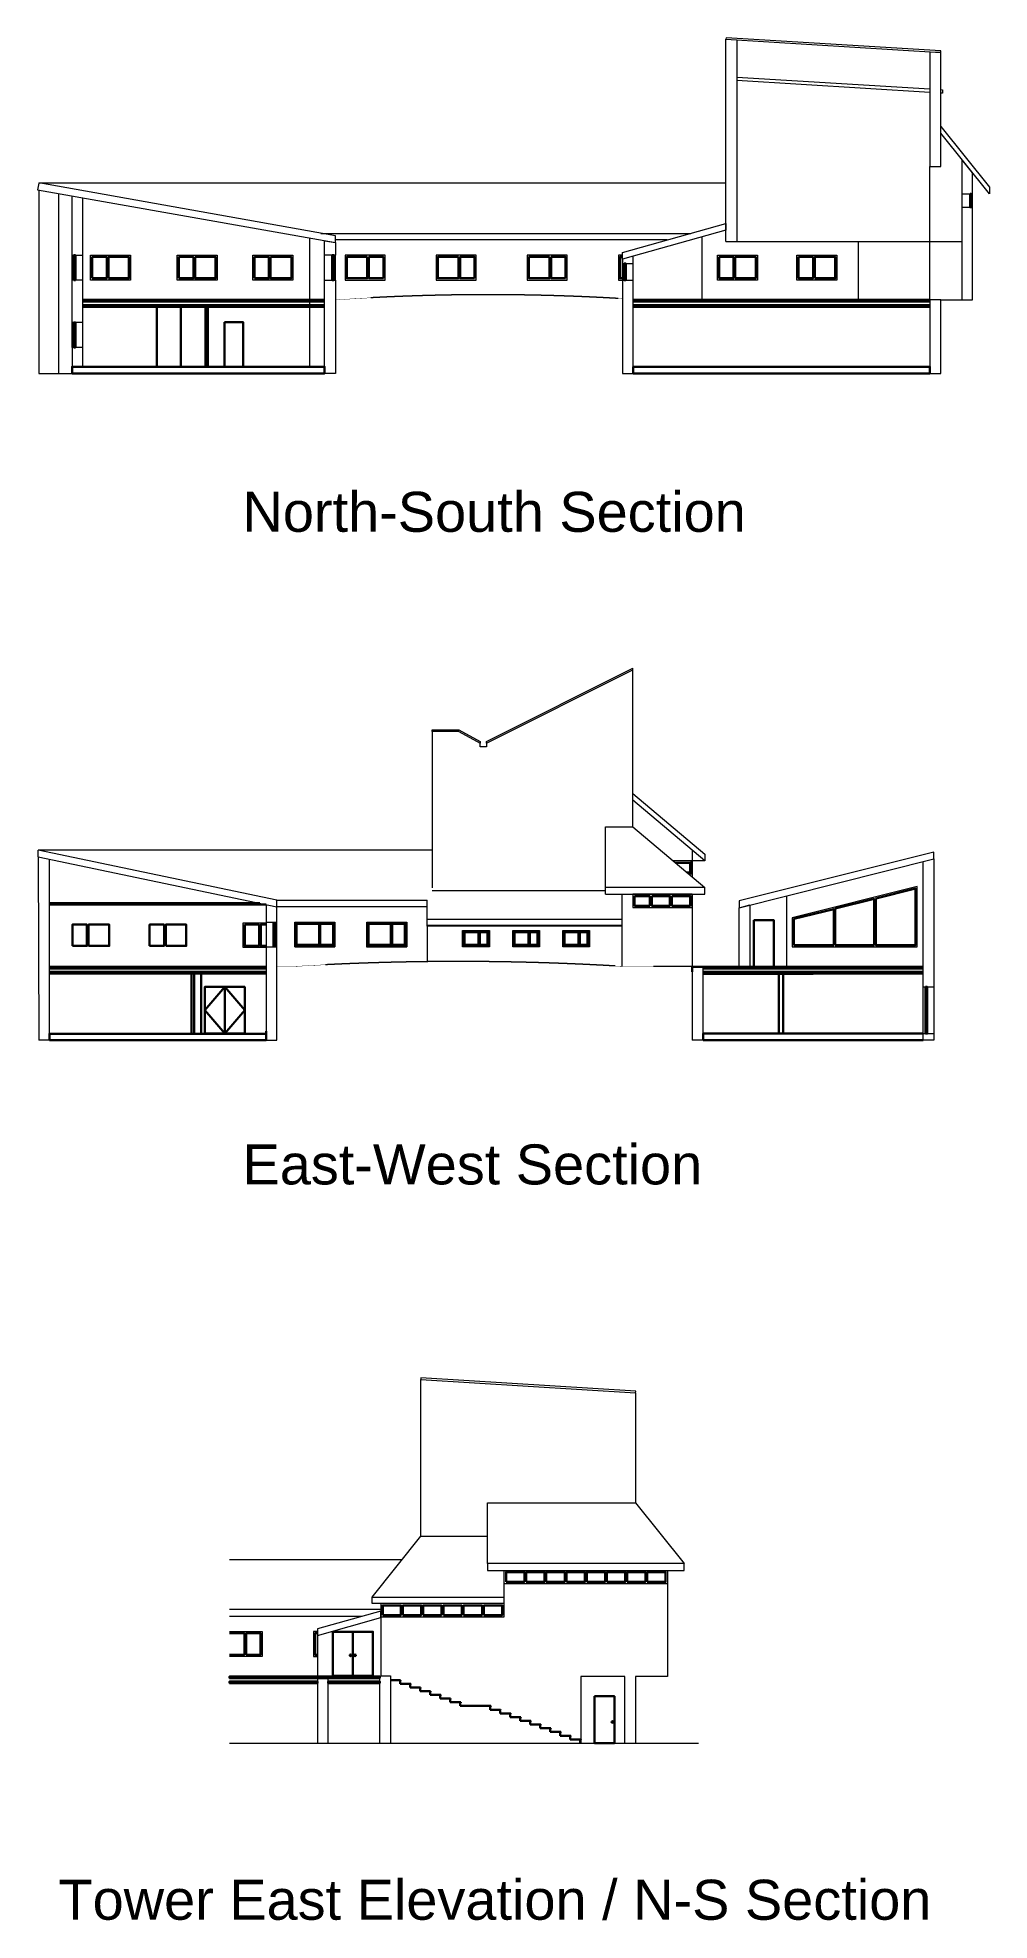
# Model space of a CAD drawing. Header units: inches. Extents: x -3913 to -2200, y -2609 to 778.
import ezdxf

# ---------------------------------------------------------------- set-up
doc = ezdxf.new("R2010")
doc.units = ezdxf.units.IN
doc.header["$MEASUREMENT"] = 0
doc.linetypes.add('Dash 1_16_', pattern=[0.125, 0.0625, -0.0625])
for name, color, linetype, lineweight in [('A-CLNG', 13, 'Continuous', 30), ('A-DOOR', 31, 'Continuous', 30), ('A-FLOR', 140, 'Continuous', 30), ('A-GLAZ', 151, 'Continuous', 30), ('A-ROOF', 132, 'Continuous', 13), ('A-ROOF-OTLN', 132, 'Continuous', 9), ('A-WALL', 113, 'Continuous', 13), ('C-BLDG-PADS', 91, 'Continuous', 30), ('C-TOPO', 7, 'Dash 1_16_', 9), ('I-WALL', 2, 'Continuous', 30)]:
    doc.layers.add(name, color=color, linetype=linetype, lineweight=lineweight)
doc.styles.add('Arial', font='arial.ttf')

# ---------------------------------------------------------------- blocks, each defined once
blk = doc.blocks.new('Golden Proportion - Wood 6_w-136416-Section 2')
at = {"layer": 'A-GLAZ', "color": 50}
for p, q in [((-322.2, 199.2), (-322.2, 157.3)), ((-322.2, 199.2), (-252.7, 199.2)), ((-320.2, 159.3), (-320.2, 197.2)), ((-320.2, 197.2), (-279.9, 197.2)), ((-279.9, 197.2), (-279.9, 159.3)), ((-277.9, 159.3), (-277.9, 197.2)), ((-277.9, 197.2), (-254.7, 197.2)), ((-254.7, 197.2), (-254.7, 159.3)), ((-252.7, 157.3), (-252.7, 199.2)), ((-322.2, 157.3), (-252.7, 157.3)), ((-279.9, 159.3), (-320.2, 159.3)), ((-254.7, 159.3), (-277.9, 159.3))]:
    blk.add_line(p, q, dxfattribs=at)
blk = doc.blocks.new('Golden Proportion - Wood 4_w-136637-Section 2')
at = {"layer": 'A-GLAZ', "color": 50}
for p, q in [((-20.2, 184.4), (-20.2, 157.2)), ((-20.2, 184.4), (25.3, 184.4)), ((-18.2, 159.3), (-18.2, 182.4)), ((-18.2, 182.4), (7.3, 182.4)), ((7.3, 182.4), (7.3, 159.3)), ((9.3, 159.3), (9.3, 182.4)), ((9.3, 182.4), (23.3, 182.4)), ((23.3, 182.4), (23.3, 159.3)), ((25.3, 157.2), (25.3, 184.4)), ((-20.2, 157.2), (25.3, 157.2)), ((7.3, 159.3), (-18.2, 159.3)), ((23.3, 159.3), (9.3, 159.3))]:
    blk.add_line(p, q, dxfattribs=at)

msp = doc.modelspace()

# ---------------------------------------------------------------- linework, layer by layer
at = {"layer": 'A-CLNG'}
for p, q in [((-3396.1, 296.8), (-3831.1, 296.8)), ((-3831.1, 293.8), (-3396.1, 293.8)), ((-2840.6, 296.8), (-2306.8, 296.8)), ((-2306.8, 293.8), (-2840.6, 293.8)), ((-3512.9, -779.4), (-3890.9, -779.4)), ((-3890.9, -781.7), (-3501.4, -781.7)), ((-3501.5, -902.8), (-3891, -902.8)), ((-3890.9, -906), (-3501.5, -906)), ((-2715.1, -902.8), (-2319.2, -902.8)), ((-2319.2, -906), (-2715.1, -906.9))]:
    msp.add_line(p, q, dxfattribs=at)
for points in [[(-3409.1, -2182.3), (-3567.2, -2182.3), (-3567.2, -2179.3), (-3409.1, -2179.3)], [(-3296.9, -2182.3), (-3389.5, -2182.3), (-3389.5, -2179.3), (-3296.9, -2179.3)]]:
    msp.add_lwpolyline(points, close=True, dxfattribs=at)
at = {"layer": 'A-DOOR'}
for p, q in [((-3575.8, -929.9), (-3611.8, -972)), ((-3539.9, -972), (-3575.8, -929.9)), ((-3575.7, -929.9), (-3575.7, -1014)), ((-3611.8, -972), (-3575.7, -1014)), ((-3575.7, -1014), (-3539.9, -972)), ((-3345.3, -2169.2), (-3345.3, -2090.1))]:
    msp.add_line(p, q, dxfattribs=at)
for points in [[(-3576.4, 265.8), (-3542.4, 265.8), (-3542.4, 185.8), (-3576.4, 185.8)], [(-2624, -809.8), (-2588, -809.8), (-2588, -893.9), (-2624, -893.9)], [(-3611.8, -1014), (-3539.9, -1014), (-3539.9, -929.9), (-3611.8, -929.9)], [(-2314.7, -929.9), (-2311.7, -929.9), (-2311.7, -1014), (-2314.7, -1014)], [(-3381.4, -2090.1), (-3309.3, -2090.1), (-3309.3, -2169.2), (-3381.4, -2169.2)], [(-2910.3, -2206.1), (-2874.5, -2206.1), (-2874.5, -2290.2), (-2910.3, -2290.2)]]:
    msp.add_lwpolyline(points, close=True, dxfattribs=at)
for centre, radius in [((-3349.5, -2132.5), 1.4), ((-3341.1, -2132.5), 1.4), ((-2878.4, -2252.4), 1.51)]:
    msp.add_circle(centre, radius, dxfattribs=at)
at = {"layer": 'A-FLOR'}
for p, q in [((-3396.1, 305.9), (-3831.1, 305.9)), ((-2840.6, 305.9), (-2306.8, 305.9)), ((-3396.1, 303), (-3831.1, 303)), ((-2306.8, 303), (-2840.6, 303)), ((-3891, -893.9), (-3501.4, -893.9)), ((-3891, -896.9), (-3501.4, -896.9)), ((-2735, -893.9), (-2319.2, -893.9)), ((-2734.8, -893), (-2734.8, -902.8)), ((-2319.2, -896.9), (-2715.1, -896.9)), ((-3259.4, -2176.9), (-3277.3, -2176.9)), ((-3260.2, -2178.6), (-3259.4, -2177.6)), ((-3260.2, -2183.5), (-3260.2, -2178.6)), ((-3241.2, -2183.5), (-3260.2, -2183.5)), ((-3259.4, -2177.6), (-3259.4, -2176.9)), ((-3242.3, -2185.2), (-3241.2, -2184.4)), ((-3242.3, -2190.1), (-3242.3, -2185.2)), ((-3223.3, -2190.1), (-3242.3, -2190.1)), ((-3241.2, -2184.4), (-3241.2, -2183.5)), ((-3224.4, -2191.9), (-3223.3, -2191)), ((-3224.4, -2197), (-3224.4, -2191.9)), ((-3205.4, -2197), (-3224.4, -2197)), ((-3223.3, -2191), (-3223.3, -2190.1)), ((-3206.2, -2198.7), (-3205.4, -2197.6)), ((-3206.2, -2203.6), (-3206.2, -2198.7)), ((-3205.4, -2197.6), (-3205.4, -2197)), ((-3187.2, -2203.6), (-3206.2, -2203.6)), ((-3188.3, -2205.3), (-3187.2, -2204.2)), ((-3188.3, -2210.2), (-3188.3, -2205.3)), ((-3169.3, -2210.2), (-3188.3, -2210.2)), ((-3187.2, -2204.2), (-3187.2, -2203.6)), ((-3170.4, -2211.9), (-3169.3, -2211.1)), ((-3170.4, -2216.8), (-3170.4, -2211.9)), ((-3151.2, -2216.8), (-3170.4, -2216.8)), ((-3169.3, -2211.1), (-3169.3, -2210.2)), ((-3152.3, -2218.5), (-3151.2, -2217.7)), ((-3152.3, -2223.6), (-3152.3, -2218.5)), ((-3097.2, -2223.6), (-3152.3, -2223.6)), ((-3151.2, -2217.7), (-3151.2, -2216.8)), ((-3098.3, -2225.3), (-3097.2, -2224.3)), ((-3098.3, -2230.3), (-3098.3, -2225.3)), ((-3079.7, -2230.3), (-3098.3, -2230.3)), ((-3097.2, -2224.3), (-3097.2, -2223.6)), ((-3080.2, -2232), (-3079.3, -2230.9)), ((-3080.2, -2236.9), (-3080.2, -2232)), ((-3079.3, -2230.9), (-3079.7, -2230.3)), ((-3061.2, -2236.9), (-3080.2, -2236.9)), ((-3062.2, -2238.6), (-3061.2, -2237.7)), ((-3062.2, -2243.5), (-3062.2, -2238.6)), ((-3043.2, -2243.5), (-3062.2, -2243.5)), ((-3061.2, -2237.7), (-3061.2, -2236.9)), ((-3044.3, -2245.4), (-3043.2, -2244.3)), ((-3044.3, -2250.3), (-3044.3, -2245.4)), ((-3025.3, -2250.3), (-3044.3, -2250.3)), ((-3043.2, -2244.3), (-3043.2, -2243.5)), ((-3026.2, -2252), (-3025.3, -2250.9)), ((-3026.2, -2256.9), (-3026.2, -2252)), ((-3007.2, -2256.9), (-3026.2, -2256.9)), ((-3025.3, -2250.9), (-3025.3, -2250.3)), ((-3008.3, -2258.6), (-3007.2, -2257.6)), ((-3008.3, -2263.5), (-3008.3, -2258.6)), ((-2989.3, -2263.5), (-3008.3, -2263.5)), ((-3007.2, -2257.6), (-3007.2, -2256.9)), ((-2990.3, -2265.2), (-2989.3, -2264.4)), ((-2990.3, -2270.1), (-2990.3, -2265.2)), ((-2989.3, -2264.4), (-2989.3, -2263.5)), ((-2971.1, -2270.1), (-2990.3, -2270.1)), ((-2972.2, -2272.1), (-2971.1, -2271)), ((-2972.2, -2277), (-2972.2, -2272.1)), ((-2953.2, -2277), (-2972.2, -2277)), ((-2971.1, -2271), (-2971.1, -2270.1)), ((-2954.3, -2278.7), (-2953.2, -2277.6)), ((-2954.3, -2283.6), (-2954.3, -2278.7)), ((-2935.3, -2283.6), (-2954.3, -2283.6)), ((-2953.2, -2277.6), (-2953.2, -2277)), ((-2936.2, -2285.3), (-2935.3, -2284.2)), ((-2936.2, -2290.2), (-2936.2, -2285.3)), ((-2935.3, -2284.2), (-2935.3, -2283.6))]:
    msp.add_line(p, q, dxfattribs=at)
for points in [[(-3850.5, 173.9), (-3396.1, 173.9), (-3396.1, 185.8), (-3850.5, 185.8)], [(-2840.6, 185.8), (-2306.8, 185.8), (-2306.8, 173.9), (-2840.6, 173.9)], [(-3296.9, -2173.3), (-3567.2, -2173.3), (-3567.2, -2170.3), (-3296.9, -2170.3)]]:
    msp.add_lwpolyline(points, close=True, dxfattribs=at)
at = {"layer": 'A-GLAZ'}
for p, q in [((-3488, -857.8), (-3488, -813.5)), ((-3485.1, -813.5), (-3485.1, -857.8))]:
    msp.add_line(p, q, dxfattribs=at)
for points in [[(-2234.7, 496.7), (-2232.6, 496.7), (-2232.6, 472.6), (-2234.7, 472.6)], [(-3847.5, 341.8), (-3844.5, 341.8), (-3844.5, 386.4), (-3847.5, 386.4)], [(-3814.2, 345), (-3788.2, 345), (-3788.2, 383.4), (-3814.2, 383.4)], [(-3785.2, 345), (-3748.3, 345), (-3748.3, 383.4), (-3785.2, 383.4)], [(-3658.3, 345), (-3632.3, 345), (-3632.3, 383.4), (-3658.3, 383.4)], [(-3629.3, 383.4), (-3592.2, 383.4), (-3592.2, 345), (-3629.3, 345)], [(-3522.2, 345), (-3496.2, 345), (-3496.2, 383.4), (-3522.2, 383.4)], [(-3493.2, 383.4), (-3456, 383.4), (-3456, 345), (-3493.2, 345)], [(-3382.7, 341.8), (-3379.7, 341.8), (-3379.7, 386.4), (-3382.7, 386.4)], [(-3319.3, 383.4), (-3356.4, 383.4), (-3356.4, 345), (-3319.3, 345)], [(-3290.3, 345), (-3316.3, 345), (-3316.3, 383.4), (-3290.3, 383.4)], [(-3155.2, 383.4), (-3192.4, 383.4), (-3192.4, 345), (-3155.2, 345)], [(-3126.2, 345), (-3152.3, 345), (-3152.3, 383.4), (-3126.2, 383.4)], [(-2991.4, 383.4), (-3028.5, 383.4), (-3028.5, 345), (-2991.4, 345)], [(-2962.4, 345), (-2988.4, 345), (-2988.4, 383.4), (-2962.4, 383.4)], [(-2686.1, 383.4), (-2660.3, 383.4), (-2660.3, 345), (-2686.1, 345)], [(-2657.1, 345), (-2620.2, 345), (-2620.2, 383.4), (-2657.1, 383.4)], [(-2543.2, 383.4), (-2517.2, 383.4), (-2517.2, 345), (-2543.2, 345)], [(-2514.2, 345), (-2477.1, 345), (-2477.1, 383.4), (-2514.2, 383.4)], [(-2857, 341.8), (-2854, 341.8), (-2854, 371.4), (-2857, 371.4)], [(-3847.5, 220.6), (-3844.5, 220.6), (-3844.5, 265.2), (-3847.5, 265.2)], [(-2838.2, -766.5), (-2810.9, -766.5), (-2810.9, -784), (-2838.2, -784)], [(-2807.5, -766.5), (-2774.7, -766.5), (-2774.7, -784), (-2807.5, -784)], [(-2771.2, -766.5), (-2738.2, -766.5), (-2738.2, -784), (-2771.2, -784)], [(-2477.1, -854.8), (-2407.3, -854.8), (-2407.3, -771.6), (-2477.1, -789.1)], [(-2404.3, -771), (-2404.3, -854.8), (-2332.8, -854.8), (-2332.8, -753.1)], [(-2551.5, -854.8), (-2480, -854.8), (-2480, -790), (-2551.5, -807.7)], [(-3849.9, -856.1), (-3823.8, -856.1), (-3823.8, -817.7), (-3849.9, -817.7)], [(-3820.8, -856.1), (-3783.7, -856.1), (-3783.7, -817.7), (-3820.8, -817.7)], [(-3711, -856.1), (-3685, -856.1), (-3685, -817.7), (-3711, -817.7)], [(-3682, -856.1), (-3645.1, -856.1), (-3645.1, -817.7), (-3682, -817.7)], [(-3539.9, -817.7), (-3513.9, -817.7), (-3513.9, -856.1), (-3539.9, -856.1)], [(-3069.7, -2000.3), (-3036.6, -2000.3), (-3036.6, -1982.8), (-3069.7, -1982.8)], [(-3033.4, -2000.3), (-3000.4, -2000.3), (-3000.4, -1982.8), (-3033.4, -1982.8)], [(-2997.2, -2000.3), (-2964.1, -2000.3), (-2964.1, -1982.8), (-2997.2, -1982.8)], [(-2960.7, -2000.3), (-2927.6, -2000.3), (-2927.6, -1982.8), (-2960.7, -1982.8)], [(-2924.4, -2000.3), (-2891.4, -2000.3), (-2891.4, -1982.8), (-2924.4, -1982.8)], [(-2888.2, -2000.3), (-2855.1, -2000.3), (-2855.1, -1982.8), (-2888.2, -1982.8)], [(-2851.9, -2000.3), (-2818.8, -2000.3), (-2818.8, -1982.8), (-2851.9, -1982.8)], [(-2815.6, -2000.3), (-2782.6, -2000.3), (-2782.6, -1982.8), (-2815.6, -1982.8)], [(-3291.6, -2060.2), (-3258.7, -2060.2), (-3258.7, -2042.7), (-3291.6, -2042.7)], [(-3255.1, -2060.2), (-3222.2, -2060.2), (-3222.2, -2042.7), (-3255.1, -2042.7)], [(-3218.8, -2060.2), (-3185.8, -2060.2), (-3185.8, -2042.7), (-3218.8, -2042.7)], [(-3182.3, -2060.2), (-3149.3, -2060.2), (-3149.3, -2042.7), (-3182.3, -2042.7)], [(-3145.9, -2060.2), (-3112.8, -2060.2), (-3112.8, -2042.7), (-3145.9, -2042.7)], [(-3109.4, -2060.2), (-3076.5, -2060.2), (-3076.5, -2042.7), (-3109.4, -2042.7)], [(-3537.3, -2131.3), (-3511.3, -2131.3), (-3511.3, -2092.7), (-3537.3, -2092.7)]]:
    msp.add_lwpolyline(points, close=True, dxfattribs=at)
for points in [[(-2860, 383.4), (-2864.3, 383.4), (-2864.3, 345), (-2860, 345)], [(-2764.8, -706.6), (-2738.2, -706.6), (-2738.2, -723.9), (-2744.2, -723.9)], [(-3501.5, -817.7), (-3510.9, -817.7), (-3510.9, -856.1), (-3501.5, -856.1)], [(-3567.2, -2092.7), (-3540.3, -2092.7), (-3540.3, -2131.3), (-3567.2, -2131.3)], [(-3409.1, -2092.7), (-3413.4, -2092.7), (-3413.4, -2131.3), (-3409.1, -2131.3)]]:
    msp.add_lwpolyline(points, dxfattribs=at)
at = {"layer": 'A-ROOF'}
for p, q in [((-2654.6, 707), (-2306.8, 685.6)), ((-2306.8, 679.2), (-2654.6, 700.6)), ((-2287.4, 684.4), (-2284.4, 684.2)), ((-2284.4, 677.8), (-2287.4, 678)), ((-2284.4, 684.2), (-2284.4, 677.8)), ((-3910.4, 515.9), (-3912.5, 504.3)), ((-2674, 515.9), (-3910.4, 515.9)), ((-3376.7, 421.1), (-3910.3, 516.4)), ((-3912.5, 504.3), (-3376.7, 409.2)), ((-3403, 425.8), (-2737, 425.8)), ((-3376.7, 409.2), (-3376.7, 421.1)), ((-2779.8, 413.9), (-3376.7, 413.9)), ((-2674, 431.6), (-2860, 379.3)), ((-2717.5, 419.4), (-2717.5, 305.9)), ((-2435.9, 411.3), (-2435.9, 305.9)), ((-3104.7, -488.6), (-2841.4, -356.7)), ((-2841.4, -359.7), (-2841.4, -356.7)), ((-3202.4, -470.6), (-3202.4, -467.6)), ((-3202.4, -467.6), (-3154.8, -467.6)), ((-3154.8, -467.6), (-3116.4, -488.6)), ((-3116.4, -488.6), (-3116.4, -491.5)), ((-3104.7, -491.5), (-3104.7, -488.6)), ((-2841.4, -581.8), (-2711.7, -691.2)), ((-2711.7, -703.2), (-2841.4, -593.7)), ((-2890.9, -763.3), (-2890.9, -641.9)), ((-2890.9, -641.9), (-2841.4, -641.9)), ((-2841.4, -641.9), (-2711.7, -751.2)), ((-3202.4, -683.8), (-3911.4, -683.8)), ((-3481.9, -774), (-3911.4, -683.8)), ((-3911.3, -695.9), (-3911.4, -683.8)), ((-3911.3, -695.7), (-3481.9, -785.9)), ((-2711.7, -703.2), (-2734.8, -703.2)), ((-2711.7, -691.2), (-2711.7, -703.2)), ((-3481.9, -781.5), (-3481.9, -774)), ((-3202.4, -756.3), (-2890.9, -756.3)), ((-2711.7, -751.2), (-2890.9, -751.2)), ((-2890.9, -763.3), (-2711.7, -763.3)), ((-2860.8, -820.5), (-2860.8, -763.3)), ((-2711.7, -763.3), (-2711.7, -751.2)), ((-3211.6, -785.9), (-3482.1, -785.9)), ((-3211.4, -820.5), (-3211.4, -819.7)), ((-2860.8, -820.5), (-3211.4, -820.5)), ((-3222.9, -1633.1), (-3223.1, -1636.1)), ((-2836.3, -1657), (-3222.9, -1633.1)), ((-2836.5, -1660), (-2836.3, -1657)), ((-3103, -1967.4), (-3103, -1858.2)), ((-3103, -1858.2), (-2836.5, -1858.2)), ((-2836.5, -1858.2), (-2749.1, -1967.4)), ((-3310.6, -2027.6), (-3223.1, -1918.1)), ((-3223.1, -1918.1), (-3103, -1918.1)), ((-3567.2, -1960.2), (-3256.7, -1960.2)), ((-3310.6, -2027.6), (-3073.1, -2027.6)), ((-3310.6, -2039.5), (-3310.6, -2027.6)), ((-3295, -2050.2), (-3567.2, -2050.2)), ((-3567.2, -2062.1), (-3328.7, -2062.1)), ((-3295, -2052.8), (-3409.1, -2084.8)), ((-3409.1, -2096.7), (-3295, -2064.7)), ((-3073.1, -2039.5), (-3310.6, -2039.5)), ((-3295, -2064.7), (-3295, -2052.8)), ((-3409.1, -2084.8), (-3409.1, -2096.7)), ((-3567.2, -2290.2), (-2723.3, -2290.2))]:
    msp.add_line(p, q, dxfattribs=at)
for points in [[(-2287.4, 751), (-2287.2, 753.9), (-2673.8, 777.8), (-2674, 774.9)], [(-2287.4, 618.1), (-2199.9, 508.6), (-2199.9, 496.7), (-2287.4, 605.9)], [(-2650.3, -787.4), (-2299.8, -699.5), (-2299.8, -687.6), (-2650.3, -775.3)], [(-3103, -1979.6), (-2749.1, -1979.6), (-2749.1, -1967.4), (-3103, -1967.4)]]:
    msp.add_lwpolyline(points, close=True, dxfattribs=at)
msp.add_lwpolyline([(-2860, 379.3), (-2860, 391.3), (-2674, 443.5), (-2674, 431.6)], dxfattribs=at)
at = {"layer": 'A-ROOF-OTLN'}
for p, q in [((-3481.9, -774), (-3211.4, -774)), ((-3212.2, -774.2), (-3212.2, -819.7)), ((-3211.4, -819.7), (-3211.4, -774)), ((-3212.2, -808), (-2860.1, -808)), ((-3212.2, -819.7), (-3211.4, -819.7)), ((-2860.8, -819.3), (-3211.4, -819.3))]:
    msp.add_line(p, q, dxfattribs=at)
at = {"layer": 'A-WALL'}
for p, q in [((-2674, 411.3), (-2674, 774.9)), ((-2674, 774.9), (-2654.6, 773.7)), ((-2654.6, 773.7), (-2654.6, 411.3)), ((-2287.4, 751), (-2306.8, 752)), ((-2306.8, 752), (-2306.8, 545.9)), ((-2287.4, 545.9), (-2287.4, 751)), ((-2306.8, 305.9), (-2306.8, 545.9)), ((-2306.8, 545.9), (-2287.4, 545.9)), ((-3910.4, 503.9), (-3910.4, 173.9)), ((-3874.6, 173.9), (-3874.6, 497.5)), ((-3850.5, 220.6), (-3850.5, 493.3)), ((-3831.1, 220.6), (-3831.1, 489.8)), ((-2249.6, 496.7), (-2230, 496.7)), ((-2249.6, 472.6), (-2230, 472.6)), ((-3423.2, 417.3), (-3423.2, 305.9)), ((-2674, 411.3), (-2249.6, 411.3)), ((-3850.5, 386.4), (-3831.1, 386.4)), ((-3831.1, 341.8), (-3850.5, 341.8)), ((-2860, 371.4), (-2840.6, 371.4)), ((-2860, 341.8), (-2840.6, 341.8)), ((-3423.2, 303), (-3423.2, 296.8)), ((-3423.2, 293.8), (-3423.2, 185.8)), ((-3831.1, 265.2), (-3850.5, 265.2)), ((-3831.1, 220.6), (-3850.5, 220.6)), ((-3850.5, 220.6), (-3850.5, 185.8)), ((-3831.1, 185.8), (-3831.1, 220.6)), ((-3910.4, 173.9), (-3874.6, 173.9)), ((-3874.6, 173.9), (-3850.5, 173.9)), ((-3850.5, 173.9), (-3850.5, 185.8)), ((-3850.5, 185.8), (-3831.1, 185.8)), ((-3104.7, -491.5), (-2841.4, -359.7)), ((-2841.4, -641.9), (-2841.4, -359.7)), ((-3202.4, -470.6), (-3202.4, -751.5)), ((-3154.8, -470.6), (-3202.4, -470.6)), ((-3154.8, -470.6), (-3116.4, -491.5)), ((-3116.4, -498), (-3116.4, -491.5)), ((-3104.7, -498), (-3116.4, -498)), ((-3104.7, -491.5), (-3104.7, -498)), ((-3911.3, -695.9), (-3910.4, -1025.9)), ((-3890.9, -1014), (-3890.9, -700)), ((-2736.7, -727.3), (-2736.7, -703.2)), ((-2734.8, -684), (-2734.8, -731.8)), ((-2319.2, -704.4), (-2299.8, -699.5)), ((-2319, -1025.9), (-2319.2, -704.4)), ((-2299.8, -699.5), (-2299.8, -1025.9)), ((-2734.8, -727.3), (-2740.1, -727.3)), ((-2734.7, -763.3), (-2734.7, -893)), ((-2565.2, -766.1), (-2565.2, -893.9)), ((-3501.4, -781.7), (-3501.4, -1009.7)), ((-3481.9, -1025.9), (-3481.9, -781.7)), ((-2650.3, -787.4), (-2630.7, -782.5)), ((-2650.3, -893), (-2650.3, -787.4)), ((-2630.7, -782.5), (-2630.7, -893.9)), ((-3542.9, -814.7), (-3501.5, -814.7)), ((-3542.9, -859.1), (-3542.9, -814.7)), ((-3501.5, -814.7), (-3501.5, -859.1)), ((-3501.4, -813.5), (-3482.1, -813.5)), ((-3449.7, -857.8), (-3449.7, -813.3)), ((-3449.7, -813.3), (-3377.7, -813.3)), ((-3377.7, -813.3), (-3377.7, -857.8)), ((-3320.4, -857.8), (-3320.4, -813.3)), ((-3320.4, -813.3), (-3248.4, -813.3)), ((-3248.4, -813.3), (-3248.4, -857.8)), ((-3211.4, -820.5), (-3211.4, -884.5)), ((-3147.7, -857.8), (-3147.7, -828.2)), ((-3147.7, -828.2), (-3099.7, -828.2)), ((-3099.7, -828.2), (-3099.7, -857.8)), ((-3057.7, -857.8), (-3057.7, -828.2)), ((-3057.7, -828.2), (-3009.7, -828.2)), ((-3009.7, -828.2), (-3009.7, -857.8)), ((-2967.7, -857.8), (-2967.7, -828.2)), ((-2967.7, -828.2), (-2919.7, -828.2)), ((-2919.7, -828.2), (-2919.7, -857.8)), ((-2860.8, -893), (-2860.8, -820.5)), ((-3501.5, -859.1), (-3542.9, -859.1)), ((-3501.4, -857.8), (-3481.9, -857.8)), ((-3449.7, -857.8), (-3377.7, -857.8)), ((-3320.6, -857.8), (-3248.4, -857.8)), ((-3099.7, -857.8), (-3147.7, -857.8)), ((-3009.7, -857.8), (-3057.7, -857.8)), ((-2919.7, -857.8), (-2967.7, -857.8)), ((-2734.6, -902.8), (-2734.6, -1025.9)), ((-2715.1, -1014), (-2715.1, -893.9)), ((-2318.8, -929.9), (-2299.8, -929.9)), ((-2319, -1014), (-2299.8, -1014)), ((-3886.4, -1025.9), (-3910.4, -1025.9)), ((-3505.9, -1025.9), (-3481.9, -1025.9)), ((-2715.1, -1025.9), (-2734.6, -1025.9)), ((-2299.8, -1025.9), (-2319, -1025.9)), ((-3223.1, -1918.1), (-3223.1, -1636.1)), ((-3223.1, -1636.1), (-2836.5, -1660)), ((-2836.5, -1660), (-2836.5, -1858.2)), ((-3073.1, -2063.4), (-3073.1, -1979.6)), ((-2779.1, -1979.6), (-2779.1, -2170.3)), ((-3073.1, -2003.5), (-2779.1, -2003.5)), ((-3295, -2039.5), (-3295, -2169.2)), ((-3295, -2063.4), (-3073.1, -2063.4)), ((-3409.1, -2096.7), (-3409.1, -2170.3)), ((-3296.9, -2290.2), (-3296.9, -2170.3)), ((-3295, -2169.2), (-3277.3, -2169.2)), ((-3277.3, -2169.2), (-3277.3, -2290.2)), ((-2855.9, -2170.3), (-2935.3, -2170.3)), ((-2935.3, -2170.3), (-2935.3, -2290.2)), ((-2855.9, -2290.2), (-2855.9, -2170.3)), ((-2779.1, -2170.3), (-2836.5, -2170.3)), ((-2836.5, -2170.3), (-2836.5, -2290.2))]:
    msp.add_line(p, q, dxfattribs=at)
for points in [[(-2287.4, 305.9), (-2230, 305.9), (-2230, 534.4), (-2249.6, 558.7), (-2249.6, 305.9)], [(-3396.1, 341.8), (-3396.1, 386.4)], [(-3376.7, 341.8), (-3376.7, 386.4)], [(-2860, 386.4), (-2867.2, 386.4), (-2867.2, 341.8), (-2860, 341.8)], [(-2734.8, -703.2), (-2768.7, -703.2)], [(-3567.2, -2089.7), (-3508.3, -2089.7), (-3508.3, -2134.3), (-3567.2, -2134.3)], [(-3409.1, -2089.7), (-3416.4, -2089.7), (-3416.4, -2134.3), (-3409.1, -2134.3)]]:
    msp.add_lwpolyline(points, dxfattribs=at)
for points in [[(-3376.7, 409.2), (-3376.7, 386.4), (-3396.1, 386.4), (-3396.1, 412.6)], [(-3745.3, 341.8), (-3817.2, 341.8), (-3817.2, 386.4), (-3745.3, 386.4)], [(-3589.2, 341.8), (-3661.3, 341.8), (-3661.3, 386.4), (-3589.2, 386.4)], [(-3453.1, 341.8), (-3525.2, 341.8), (-3525.2, 386.4), (-3453.1, 386.4)], [(-3359.4, 341.8), (-3287.3, 341.8), (-3287.3, 386.4), (-3359.4, 386.4)], [(-3195.4, 341.8), (-3123.2, 341.8), (-3123.2, 386.4), (-3195.4, 386.4)], [(-3031.5, 341.8), (-2959.4, 341.8), (-2959.4, 386.4), (-3031.5, 386.4)], [(-2840.6, 173.9), (-2840.6, 384.8), (-2860, 379.3), (-2860, 173.9)], [(-2689.1, 386.4), (-2617.2, 386.4), (-2617.2, 341.8), (-2689.1, 341.8)], [(-2546.2, 386.4), (-2474.1, 386.4), (-2474.1, 341.8), (-2546.2, 341.8)], [(-3376.7, 173.9), (-3396.1, 173.9), (-3396.1, 341.8), (-3376.7, 341.8)], [(-2306.8, 173.9), (-2287.4, 173.9), (-2287.4, 305.9), (-2306.8, 305.9)], [(-2841.4, -787.2), (-2734.8, -787.2), (-2734.8, -763.3), (-2841.4, -763.3)], [(-2554.5, -857.8), (-2329.9, -857.8), (-2329.9, -749.2), (-2554.5, -805.4)], [(-3409.1, -2290.2), (-3389.5, -2290.2), (-3389.5, -2173.3), (-3409.1, -2173.3)]]:
    msp.add_lwpolyline(points, close=True, dxfattribs=at)
at = {"layer": 'C-BLDG-PADS'}
for p, q in [((-3890.9, -1014), (-3890.9, -1025.9)), ((-3501.4, -1014.3), (-3890.9, -1014.3)), ((-3501.4, -1025.9), (-3501.4, -1009.7)), ((-2319, -1014), (-2715.1, -1014)), ((-2715.1, -1014), (-2715.1, -1025.9)), ((-3890.9, -1025.9), (-3501.4, -1025.9)), ((-2715.1, -1025.9), (-2319, -1025.9))]:
    msp.add_line(p, q, dxfattribs=at)
at = {"layer": 'C-TOPO'}
for p, q in [((-3459.7, -893.7), (-3482.1, -893.9)), ((-2734.6, -893), (-2861.1, -893)), ((-3505.9, -1025.9), (-3886.4, -1025.9)), ((-2644.3, -1025.9), (-2710.6, -1025.9))]:
    msp.add_line(p, q, dxfattribs=at)
for centre, radius, start, end in [((-3101.8, -3699.9), 4015.3, 86.5475, 93.9256), ((-3155, -5773.2), 4889, 86.5501, 93.5724)]:
    msp.add_arc(centre, radius, start, end, dxfattribs=at)
at = {"layer": 'I-WALL'}
for p, q in [((-3698, 185.8), (-3698, 293.8)), ((-3654.9, 185.8), (-3654.9, 293.8)), ((-3610.7, 185.8), (-3610.7, 293.8)), ((-3606, 185.8), (-3606, 293.8)), ((-3635.7, -906), (-3635.7, -1014)), ((-3630.8, -906), (-3630.8, -1014)), ((-3618.2, -906), (-3618.2, -1014)), ((-2578.6, -906.6), (-2578.6, -1014)), ((-2570.9, -1014), (-2570.9, -906))]:
    msp.add_line(p, q, dxfattribs=at)

# ---------------------------------------------------------------- block references
at = {"layer": 'A-GLAZ'}
for name, p in [('Golden Proportion - Wood 6_w-136416-Section 2', (-3126.3, -1013.8)), ('Golden Proportion - Wood 6_w-136416-Section 2', (-2996.9, -1013.8)), ('Golden Proportion - Wood 4_w-136637-Section 2', (-3126.3, -1013.8)), ('Golden Proportion - Wood 4_w-136637-Section 2', (-3036.3, -1013.8)), ('Golden Proportion - Wood 4_w-136637-Section 2', (-2946.3, -1013.8))]:
    msp.add_blockref(name, p, dxfattribs=at)

# ---------------------------------------------------------------- texts
at = {"style": 'Arial'}
for s, p in [('North-South Section', (-3543.9, -111.2)), ('East-West Section', (-3543.9, -1285.3)), ('Tower East Elevation / N-S Section', (-3875, -2608.2))]:
    msp.add_text(s, height=72, dxfattribs=at).set_placement(p)

doc.saveas('drawing.dxf')
